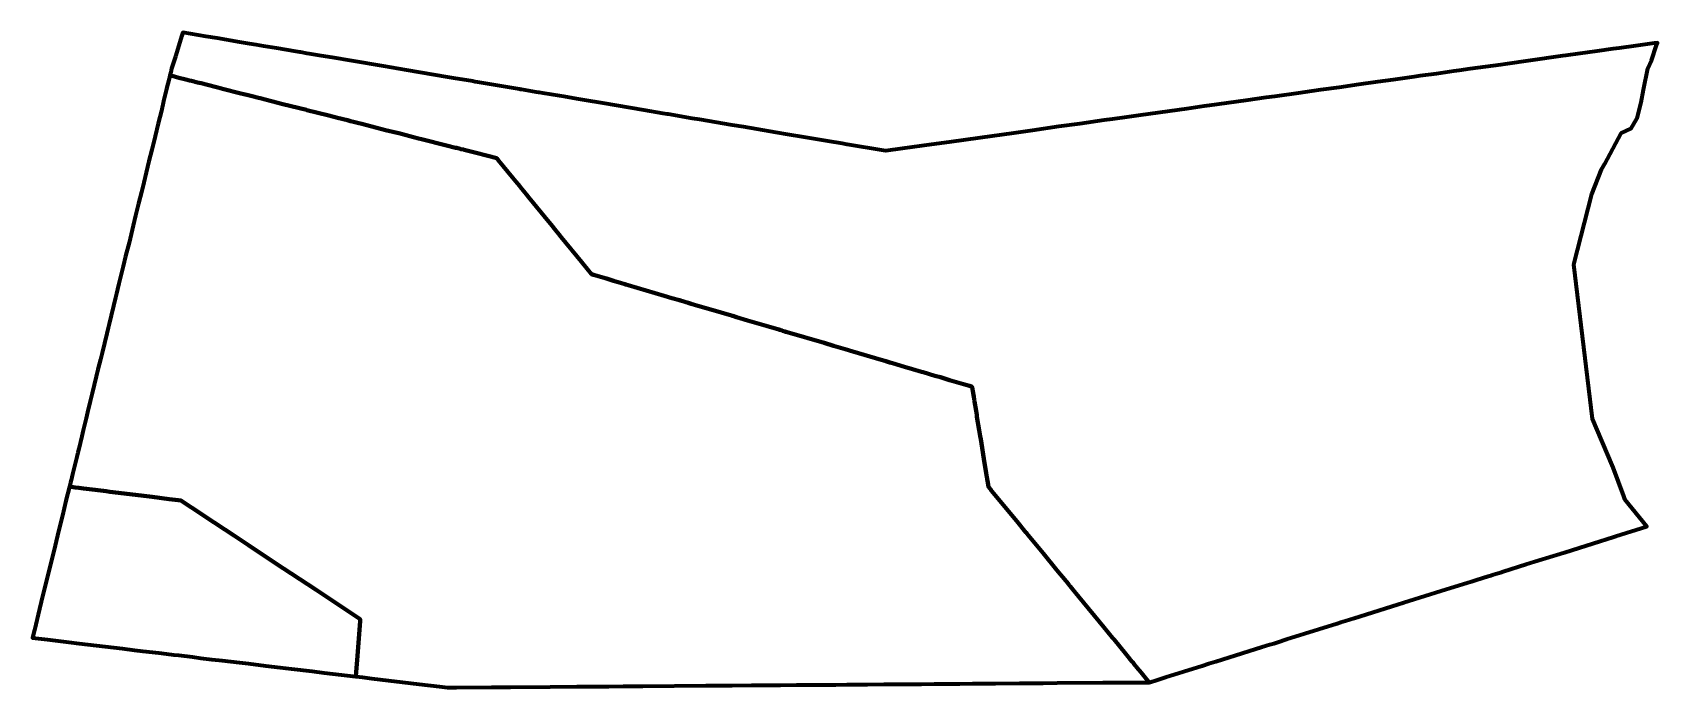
# Model space of a CAD drawing. Header units: metres. Extents: x 808223 to 808397, y 9156708 to 9156778.
import ezdxf

# ---------------------------------------------------------------- set-up
doc = ezdxf.new("R2010")
doc.units = ezdxf.units.M
doc.header["$MEASUREMENT"] = 0
doc.layers.add('2836-21098', color=1, linetype='Continuous')

msp = doc.modelspace()

# ---------------------------------------------------------------- linework, layer by layer
at = {"layer": '2836-21098', "color": 254, "lineweight": 70, "true_color": 0xcccccc}
for points in [[(808238.19, 9156773.99), (808238.11, 9156773.65), (808238.35, 9156773.59), (808239.07, 9156773.41), (808239.68, 9156773.25), (808239.79, 9156773.22), (808240.21, 9156773.12), (808240.42, 9156773.06), (808240.68, 9156773), (808240.77, 9156772.98), (808241.05, 9156772.9), (808241.24, 9156772.86), (808241.43, 9156772.81), (808242.93, 9156772.43), (808243.24, 9156772.35), (808243.49, 9156772.29), (808243.87, 9156772.19), (808245.56, 9156771.76), (808246.16, 9156771.61), (808246.33, 9156771.57), (808246.9, 9156771.42), (808247.58, 9156771.25), (808247.77, 9156771.2), (808250.18, 9156770.59), (808252.7, 9156769.96), (808252.76, 9156769.94), (808255.08, 9156769.35), (808256.04, 9156769.11), (808257.08, 9156768.85), (808257.43, 9156768.76), (808257.75, 9156768.68), (808258.3, 9156768.54), (808258.61, 9156768.46), (808261.17, 9156767.81), (808262.39, 9156767.5), (808262.58, 9156767.46), (808264.14, 9156767.06), (808264.69, 9156766.92), (808265.02, 9156766.84), (808267.68, 9156766.17), (808268.64, 9156765.92), (808268.77, 9156765.89), (808269.13, 9156765.8), (808269.22, 9156765.78), (808269.5, 9156765.71), (808269.57, 9156765.69), (808270.7, 9156765.4), (808272.11, 9156765.05), (808273.05, 9156764.81), (808273.25, 9156764.56), (808274.74, 9156762.73), (808274.91, 9156762.53), (808275.09, 9156762.3), (808275.51, 9156761.8), (808275.57, 9156761.72), (808275.91, 9156761.3), (808276.05, 9156761.13), (808276.23, 9156760.91), (808276.49, 9156760.59), (808278.61, 9156758), (808278.82, 9156757.74), (808279.38, 9156757.05), (808279.7, 9156756.66), (808279.94, 9156756.36), (808282.1, 9156753.72), (808282.26, 9156753.53), (808283.2, 9156752.38), (808283.38, 9156752.33), (808284.8, 9156751.91), (808285.33, 9156751.75), (808285.55, 9156751.68), (808286.14, 9156751.51), (808286.29, 9156751.47), (808286.74, 9156751.33), (808286.87, 9156751.29), (808287.09, 9156751.23), (808290.95, 9156750.09), (808291.78, 9156749.84), (808292.59, 9156749.6), (808292.7, 9156749.57), (808293.52, 9156749.33), (808293.85, 9156749.23), (808294.21, 9156749.12), (808297.04, 9156748.29), (808298.16, 9156747.96), (808298.16, 9156747.96), (808298.2, 9156747.95), (808298.23, 9156747.94), (808298.27, 9156747.93), (808298.28, 9156747.92), (808298.69, 9156747.8), (808299.86, 9156747.45), (808301.87, 9156746.86), (808303.21, 9156746.46), (808303.32, 9156746.43), (808303.56, 9156746.36), (808303.62, 9156746.34), (808303.86, 9156746.27), (808303.97, 9156746.24), (808304.1, 9156746.2), (808308.06, 9156745.03), (808309.06, 9156744.73), (808310.32, 9156744.36), (808311.13, 9156744.12), (808313.56, 9156743.4), (808314.65, 9156743.08), (808315.1, 9156742.95), (808315.38, 9156742.87), (808316.64, 9156742.49), (808317.52, 9156742.23), (808318.46, 9156741.95), (808318.63, 9156741.9), (808319.91, 9156741.53), (808320.49, 9156741.36), (808321.46, 9156741.07), (808322.97, 9156740.62), (808323.6, 9156740.44), (808323.88, 9156740.35), (808323.89, 9156740.3), (808323.96, 9156739.88), (808323.99, 9156739.7), (808324.02, 9156739.46), (808324.05, 9156739.33), (808324.11, 9156738.96), (808324.12, 9156738.89), (808324.14, 9156738.76), (808324.3, 9156737.77), (808324.37, 9156737.33), (808324.4, 9156737.14), (808324.64, 9156735.69), (808324.75, 9156735.06), (808324.8, 9156734.74), (808325.22, 9156732.19), (808325.39, 9156731.15), (808325.4, 9156731.1), (808325.46, 9156730.69), (808325.49, 9156730.52), (808325.5, 9156730.45), (808325.56, 9156730.11), (808325.6, 9156729.86), (808325.64, 9156729.63), (808325.83, 9156729.4), (808325.97, 9156729.23), (808328.66, 9156725.96), (808329.64, 9156724.76), (808329.66, 9156724.74), (808329.77, 9156724.6), (808329.82, 9156724.55), (808329.82, 9156724.54), (808329.86, 9156724.49), (808329.88, 9156724.47), (808330.22, 9156724.06), (808331.46, 9156722.54), (808332.95, 9156720.73), (808333.93, 9156719.54), (808333.96, 9156719.5), (808334.22, 9156719.19), (808334.31, 9156719.07), (808334.36, 9156719.01), (808334.81, 9156718.47), (808334.96, 9156718.28), (808335.29, 9156717.88), (808337.96, 9156714.63), (808338.9, 9156713.48), (808339.06, 9156713.3), (808340.28, 9156711.8), (808340.71, 9156711.28), (808340.79, 9156711.19), (808341, 9156710.94), (808341.02, 9156710.91), (808341.05, 9156710.87), (808341.29, 9156710.57), (808341.38, 9156710.47), (808341.4, 9156710.44), (808341.4, 9156710.44), (808341.42, 9156710.42), (808341.43, 9156710.41), (808341.51, 9156710.31), (808341.96, 9156709.77), (808342.4, 9156709.23), (808342.69, 9156708.87), (808342.76, 9156708.79), (808342.79, 9156708.76), (808342.81, 9156708.75), (808342.81, 9156708.74), (808342.81, 9156708.74), (808342.81, 9156708.74), (808342.82, 9156708.74), (808342.82, 9156708.73), (808343.69, 9156709.01), (808344.57, 9156709.29), (808348.48, 9156710.51), (808349.2, 9156710.73), (808349.94, 9156710.97), (808350.61, 9156711.17), (808354.91, 9156712.52), (808355.72, 9156712.77), (808356.13, 9156712.9), (808356.57, 9156713.04), (808357.51, 9156713.34), (808362.92, 9156715.03), (808363.31, 9156715.15), (808363.8, 9156715.3), (808364.28, 9156715.45), (808364.74, 9156715.6), (808369.36, 9156717.04), (808370.05, 9156717.26), (808374.59, 9156718.68), (808376.81, 9156719.38), (808377.28, 9156719.52), (808377.72, 9156719.66), (808379.15, 9156720.11), (808379.25, 9156720.14), (808379.54, 9156720.23), (808380.38, 9156720.49), (808380.66, 9156720.58), (808383.14, 9156721.36), (808384.06, 9156721.64), (808387.23, 9156722.63), (808388.8, 9156723.13), (808390.26, 9156723.58), (808392.51, 9156724.29), (808392.71, 9156724.35), (808396.02, 9156725.39), (808393.69, 9156728.3), (808393.68, 9156728.32), (808393.68, 9156728.34), (808393.57, 9156728.64), (808392.42, 9156731.7), (808392.31, 9156731.95), (808390.23, 9156736.93), (808388.22, 9156753.43), (808390.13, 9156760.95), (808391.19, 9156763.6), (808391.54, 9156764.19), (808393.28, 9156767.46), (808394.34, 9156767.98), (808394.99, 9156769.07), (808395.42, 9156770.74), (808395.66, 9156772.11), (808396.12, 9156774.39), (808396.54, 9156775.23), (808397.06, 9156776.87), (808397.17, 9156777.15), (808396.86, 9156777.11), (808394.86, 9156776.83), (808393.08, 9156776.58), (808392.44, 9156776.49), (808390.7, 9156776.25), (808387.62, 9156775.81), (808387.38, 9156775.78), (808387.06, 9156775.73), (808386.55, 9156775.66), (808380.87, 9156774.86), (808380.43, 9156774.8), (808377.12, 9156774.34), (808375.96, 9156774.18), (808375.38, 9156774.09), (808373.53, 9156773.83), (808371.79, 9156773.59), (808371.15, 9156773.5), (808368.89, 9156773.18), (808367.26, 9156772.95), (808365.24, 9156772.67), (808363.12, 9156772.37), (808361.16, 9156772.1), (808360.22, 9156771.97), (808358.79, 9156771.77), (808356.24, 9156771.41), (808355.33, 9156771.28), (808353.14, 9156770.97), (808349.26, 9156770.43), (808348.68, 9156770.35), (808346.84, 9156770.09), (808341.93, 9156769.4), (808340.43, 9156769.19), (808338.89, 9156768.97), (808337.99, 9156768.85), (808335.41, 9156768.48), (808333.17, 9156768.17), (808330.35, 9156767.77), (808328.34, 9156767.49), (808324.75, 9156766.99), (808321.41, 9156766.52), (808319.54, 9156766.26), (808316.44, 9156765.82), (808314.65, 9156765.57), (808314.39, 9156765.61), (808310.53, 9156766.26), (808310.47, 9156766.27), (808309.97, 9156766.36), (808308.46, 9156766.61), (808306.95, 9156766.87), (808305.9, 9156767.04), (808304.14, 9156767.34), (808302.89, 9156767.55), (808300.87, 9156767.89), (808299.42, 9156768.14), (808298.23, 9156768.34), (808294.72, 9156768.93), (808293.95, 9156769.06), (808291.38, 9156769.49), (808291.27, 9156769.51), (808290.8, 9156769.59), (808288.78, 9156769.93), (808284.38, 9156770.67), (808282.45, 9156771), (808281.59, 9156771.14), (808280.22, 9156771.38), (808279.76, 9156771.45), (808277.97, 9156771.75), (808277.57, 9156771.82), (808277.53, 9156771.83), (808277.28, 9156771.87), (808275.7, 9156772.14), (808275.58, 9156772.16), (808275.47, 9156772.18), (808271, 9156772.93), (808270.75, 9156772.97), (808270.49, 9156773.02), (808268.41, 9156773.37), (808267.78, 9156773.47), (808264.85, 9156773.97), (808263.39, 9156774.21), (808260.95, 9156774.63), (808257.54, 9156775.2), (808255.44, 9156775.55), (808254.27, 9156775.75), (808252.98, 9156775.97), (808252.73, 9156776.01), (808252.06, 9156776.13), (808251.98, 9156776.14), (808251.58, 9156776.21), (808249.5, 9156776.56), (808248.1, 9156776.79), (808247.32, 9156776.92), (808246.61, 9156777.04), (808245.54, 9156777.22), (808243.15, 9156777.63), (808241.96, 9156777.83), (808239.5, 9156778.24), (808239.36, 9156777.8), (808238.95, 9156776.48), (808238.7, 9156775.69), (808238.43, 9156774.83), (808238.29, 9156774.39)], [(808223.62, 9156714.32), (808223.41, 9156713.49), (808225, 9156713.3), (808225.57, 9156713.23), (808227.29, 9156713.02), (808228.4, 9156712.89), (808233.02, 9156712.34), (808234.33, 9156712.18), (808235.2, 9156712.08), (808236.93, 9156711.87), (808237.21, 9156711.84), (808238.54, 9156711.68), (808239.04, 9156711.62), (808240.53, 9156711.44), (808241.42, 9156711.33), (808242.6, 9156711.19), (808243.69, 9156711.06), (808245.56, 9156710.84), (808246.49, 9156710.73), (808248.35, 9156710.5), (808249.88, 9156710.32), (808251.09, 9156710.18), (808253.32, 9156709.91), (808254.59, 9156709.76), (808255.54, 9156709.64), (808257.98, 9156709.35), (808258.02, 9156709.86), (808258.12, 9156711.11), (808258.19, 9156712.04), (808258.44, 9156715.27), (808258.46, 9156715.48), (808256.86, 9156716.54), (808254.05, 9156718.4), (808253.95, 9156718.47), (808253.74, 9156718.61), (808249.33, 9156721.53), (808246.5, 9156723.4), (808245.01, 9156724.39), (808243.98, 9156725.07), (808242.85, 9156725.82), (808240.4, 9156727.44), (808239.28, 9156728.18), (808238.99, 9156728.22), (808238.01, 9156728.34), (808236.22, 9156728.56), (808235.03, 9156728.71), (808231.69, 9156729.12), (808231.68, 9156729.12), (808231.3, 9156729.17), (808230.12, 9156729.31), (808228.87, 9156729.47), (808228.38, 9156729.53), (808228.01, 9156729.57), (808227.97, 9156729.58), (808227.53, 9156729.63), (808227.36, 9156729.65), (808226.99, 9156728.14), (808226.61, 9156726.58), (808226.19, 9156724.89), (808225.82, 9156723.35), (808225.64, 9156722.61), (808225.26, 9156721.08), (808224.88, 9156719.49), (808224.53, 9156718.09), (808224.17, 9156716.59)]]:
    msp.add_lwpolyline(points, close=True, dxfattribs=at)
at = {"layer": '2836-21098', "color": 131, "lineweight": 70, "true_color": 0xbbffff}
msp.add_lwpolyline([(808227.36, 9156729.65), (808227.53, 9156729.63), (808227.97, 9156729.58), (808228.01, 9156729.57), (808228.38, 9156729.53), (808228.87, 9156729.47), (808230.12, 9156729.31), (808231.3, 9156729.17), (808231.68, 9156729.12), (808231.69, 9156729.12), (808235.03, 9156728.71), (808236.22, 9156728.56), (808238.01, 9156728.34), (808238.99, 9156728.22), (808239.28, 9156728.18), (808240.4, 9156727.44), (808242.85, 9156725.82), (808243.98, 9156725.07), (808245.01, 9156724.39), (808246.5, 9156723.4), (808249.33, 9156721.53), (808253.74, 9156718.61), (808253.95, 9156718.47), (808254.05, 9156718.4), (808256.86, 9156716.54), (808258.46, 9156715.48), (808258.44, 9156715.27), (808258.19, 9156712.04), (808258.12, 9156711.11), (808258.02, 9156709.86), (808257.98, 9156709.35), (808258.69, 9156709.27), (808259.71, 9156709.14), (808260.59, 9156709.04), (808261.46, 9156708.93), (808265.37, 9156708.47), (808266.33, 9156708.35), (808267.2, 9156708.25), (808267.8, 9156708.18), (808267.99, 9156708.18), (808268.73, 9156708.18), (808272.5, 9156708.21), (808273.18, 9156708.22), (808273.87, 9156708.22), (808274.52, 9156708.23), (808278.78, 9156708.26), (808281.6, 9156708.28), (808283.15, 9156708.29), (808285.03, 9156708.3), (808286.56, 9156708.32), (808288.65, 9156708.33), (808288.68, 9156708.33), (808295.42, 9156708.38), (808297.42, 9156708.4), (808298.21, 9156708.4), (808300.3, 9156708.42), (808301.48, 9156708.43), (808301.69, 9156708.43), (808303.38, 9156708.44), (808305.15, 9156708.45), (808305.37, 9156708.45), (808305.57, 9156708.46), (808306.96, 9156708.47), (808307.52, 9156708.47), (808309.32, 9156708.48), (808310.5, 9156708.49), (808312.7, 9156708.51), (808314.44, 9156708.52), (808316.7, 9156708.54), (808318.46, 9156708.55), (808319.81, 9156708.56), (808321.23, 9156708.57), (808322.55, 9156708.58), (808323.92, 9156708.59), (808326.39, 9156708.61), (808328.93, 9156708.63), (808330.17, 9156708.64), (808331.48, 9156708.65), (808332.96, 9156708.66), (808337.87, 9156708.7), (808339.29, 9156708.71), (808340.58, 9156708.72), (808341.7, 9156708.72), (808342.76, 9156708.73), (808342.81, 9156708.73), (808342.82, 9156708.73), (808342.82, 9156708.74), (808342.81, 9156708.74), (808342.81, 9156708.74), (808342.81, 9156708.74), (808342.81, 9156708.75), (808342.79, 9156708.76), (808342.76, 9156708.79), (808342.69, 9156708.87), (808342.4, 9156709.23), (808341.96, 9156709.77), (808341.51, 9156710.31), (808341.43, 9156710.41), (808341.42, 9156710.42), (808341.4, 9156710.44), (808341.4, 9156710.44), (808341.38, 9156710.47), (808341.29, 9156710.57), (808341.05, 9156710.87), (808341.02, 9156710.91), (808341, 9156710.94), (808340.79, 9156711.19), (808340.71, 9156711.28), (808340.28, 9156711.8), (808339.06, 9156713.3), (808338.9, 9156713.48), (808337.96, 9156714.63), (808335.29, 9156717.88), (808334.96, 9156718.28), (808334.81, 9156718.47), (808334.36, 9156719.01), (808334.31, 9156719.07), (808334.22, 9156719.19), (808333.96, 9156719.5), (808333.93, 9156719.54), (808332.95, 9156720.73), (808331.46, 9156722.54), (808330.22, 9156724.06), (808329.88, 9156724.47), (808329.86, 9156724.49), (808329.82, 9156724.54), (808329.82, 9156724.55), (808329.77, 9156724.6), (808329.66, 9156724.74), (808329.64, 9156724.76), (808328.66, 9156725.96), (808325.97, 9156729.23), (808325.83, 9156729.4), (808325.64, 9156729.63), (808325.6, 9156729.86), (808325.56, 9156730.11), (808325.5, 9156730.45), (808325.49, 9156730.52), (808325.46, 9156730.69), (808325.4, 9156731.1), (808325.39, 9156731.15), (808325.22, 9156732.19), (808324.8, 9156734.74), (808324.75, 9156735.06), (808324.64, 9156735.69), (808324.4, 9156737.14), (808324.37, 9156737.33), (808324.3, 9156737.77), (808324.14, 9156738.76), (808324.12, 9156738.89), (808324.11, 9156738.96), (808324.05, 9156739.33), (808324.02, 9156739.46), (808323.99, 9156739.7), (808323.96, 9156739.88), (808323.89, 9156740.3), (808323.88, 9156740.35), (808323.6, 9156740.44), (808322.97, 9156740.62), (808321.46, 9156741.07), (808320.49, 9156741.36), (808319.91, 9156741.53), (808318.63, 9156741.9), (808318.46, 9156741.95), (808317.52, 9156742.23), (808316.64, 9156742.49), (808315.38, 9156742.87), (808315.1, 9156742.95), (808314.65, 9156743.08), (808313.56, 9156743.4), (808311.13, 9156744.12), (808310.32, 9156744.36), (808309.06, 9156744.73), (808308.06, 9156745.03), (808304.1, 9156746.2), (808303.97, 9156746.24), (808303.86, 9156746.27), (808303.62, 9156746.34), (808303.56, 9156746.36), (808303.32, 9156746.43), (808303.21, 9156746.46), (808301.87, 9156746.86), (808299.86, 9156747.45), (808298.69, 9156747.8), (808298.28, 9156747.92), (808298.27, 9156747.92), (808298.23, 9156747.94), (808298.2, 9156747.95), (808298.16, 9156747.96), (808297.04, 9156748.29), (808294.21, 9156749.12), (808293.85, 9156749.23), (808293.52, 9156749.33), (808292.7, 9156749.57), (808292.59, 9156749.6), (808291.78, 9156749.84), (808290.95, 9156750.09), (808287.09, 9156751.23), (808286.87, 9156751.29), (808286.74, 9156751.33), (808286.29, 9156751.47), (808286.14, 9156751.51), (808285.55, 9156751.68), (808285.33, 9156751.75), (808284.8, 9156751.91), (808283.38, 9156752.33), (808283.2, 9156752.38), (808282.26, 9156753.53), (808282.1, 9156753.72), (808279.94, 9156756.36), (808279.7, 9156756.66), (808279.38, 9156757.05), (808278.82, 9156757.74), (808278.61, 9156758), (808276.49, 9156760.59), (808276.23, 9156760.91), (808276.05, 9156761.13), (808275.91, 9156761.3), (808275.57, 9156761.72), (808275.51, 9156761.8), (808275.09, 9156762.3), (808274.91, 9156762.53), (808274.74, 9156762.73), (808273.25, 9156764.56), (808273.05, 9156764.81), (808272.11, 9156765.05), (808270.7, 9156765.4), (808269.57, 9156765.69), (808269.5, 9156765.71), (808269.22, 9156765.78), (808269.13, 9156765.8), (808268.77, 9156765.89), (808268.64, 9156765.92), (808267.68, 9156766.17), (808265.02, 9156766.84), (808264.69, 9156766.92), (808264.14, 9156767.06), (808262.58, 9156767.46), (808262.39, 9156767.5), (808261.17, 9156767.81), (808258.61, 9156768.46), (808258.3, 9156768.54), (808257.75, 9156768.68), (808257.43, 9156768.76), (808257.08, 9156768.85), (808256.04, 9156769.11), (808255.08, 9156769.35), (808252.76, 9156769.94), (808252.7, 9156769.96), (808250.18, 9156770.59), (808247.77, 9156771.2), (808247.58, 9156771.25), (808246.9, 9156771.42), (808246.33, 9156771.57), (808246.16, 9156771.61), (808245.56, 9156771.76), (808243.87, 9156772.19), (808243.49, 9156772.29), (808243.24, 9156772.35), (808242.93, 9156772.43), (808241.43, 9156772.81), (808241.24, 9156772.86), (808241.05, 9156772.9), (808240.77, 9156772.98), (808240.68, 9156773), (808240.42, 9156773.06), (808240.21, 9156773.12), (808239.79, 9156773.22), (808239.68, 9156773.25), (808239.07, 9156773.41), (808238.35, 9156773.59), (808238.11, 9156773.65), (808238.02, 9156773.27), (808237.89, 9156772.76), (808237.75, 9156772.2), (808237.43, 9156770.89), (808237.19, 9156769.88), (808236.85, 9156768.5), (808236.52, 9156767.15), (808236.16, 9156765.7), (808235.86, 9156764.48), (808235.56, 9156763.25), (808235.3, 9156762.18), (808235.05, 9156761.18), (808234.75, 9156759.96), (808234.43, 9156758.65), (808234.17, 9156757.58), (808233.73, 9156755.76), (808233.37, 9156754.31), (808233.11, 9156753.23), (808232.66, 9156751.39), (808232.51, 9156750.77), (808232.4, 9156750.33), (808232.29, 9156749.9), (808231.6, 9156747.07), (808231.5, 9156746.65), (808231.35, 9156746.04), (808230.85, 9156743.99), (808230.68, 9156743.26), (808230.41, 9156742.18), (808230.23, 9156741.45), (808229.8, 9156739.67), (808229.59, 9156738.82), (808229.3, 9156737.63), (808229.15, 9156737), (808228.83, 9156735.7), (808228.67, 9156735.05), (808228.35, 9156733.72), (808228.25, 9156733.3), (808228.14, 9156732.85), (808227.79, 9156731.44), (808227.68, 9156731), (808227.53, 9156730.37), (808227.47, 9156730.12)], close=True, dxfattribs=at)

doc.saveas('drawing.dxf')
